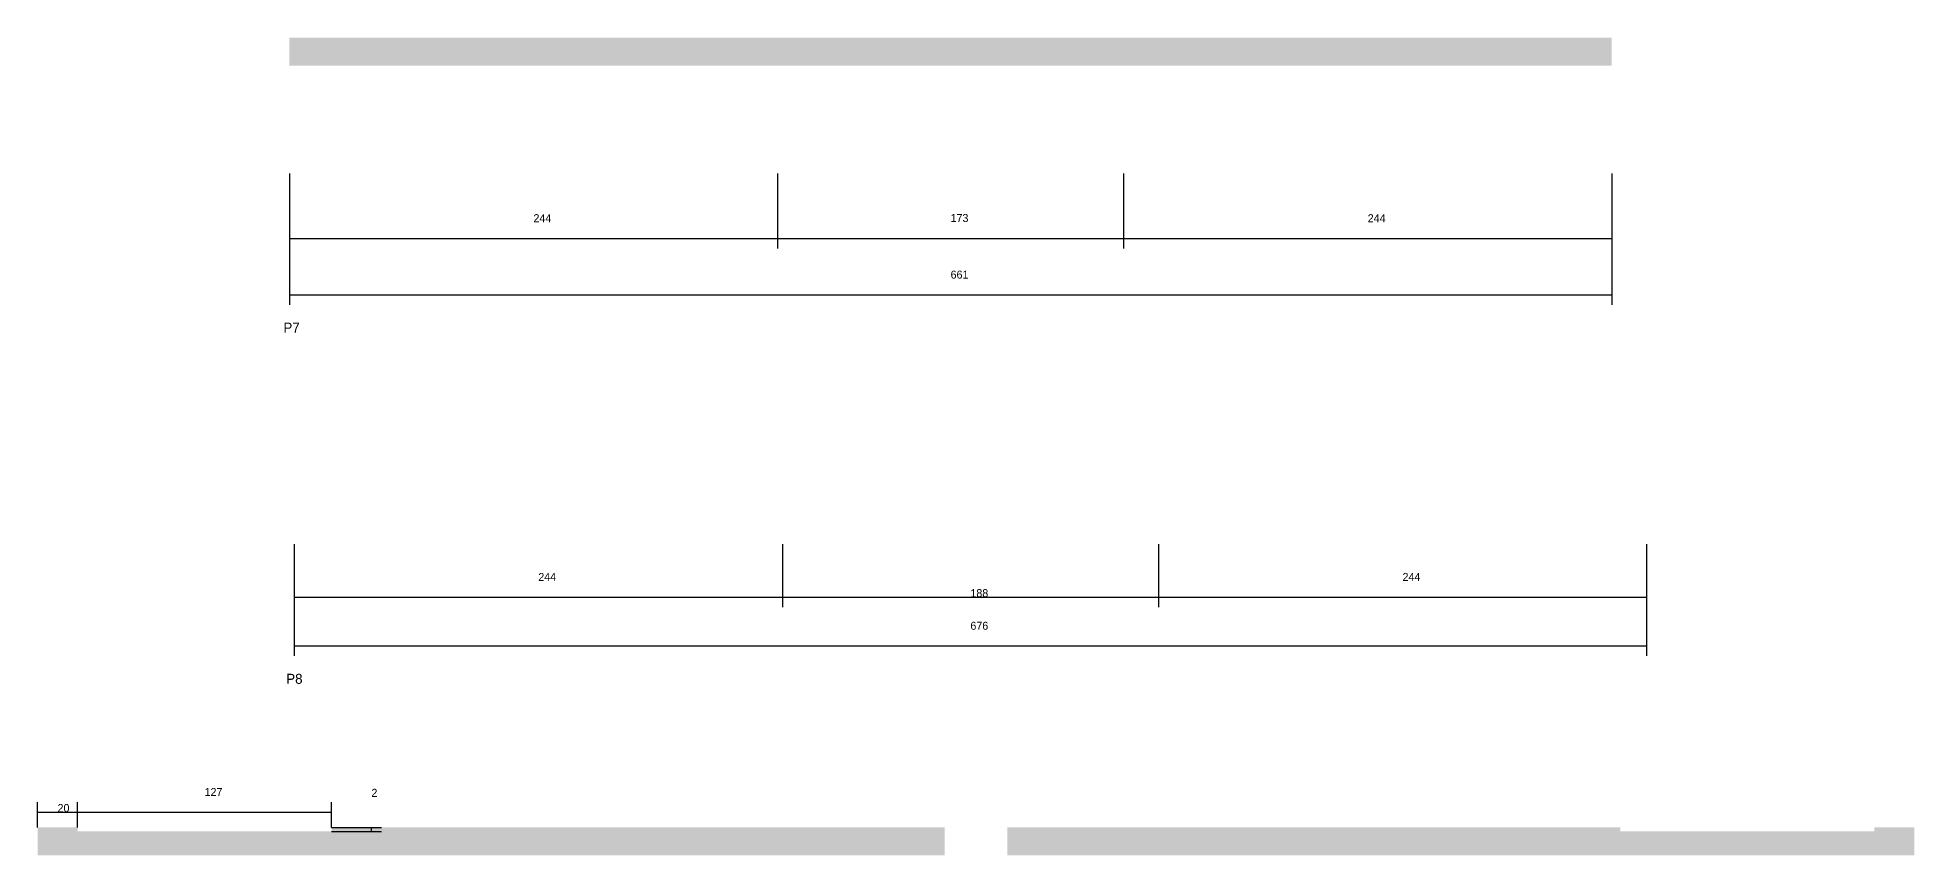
# Model space of a CAD drawing. Header units: metres. Extents: x 2678 to 4595, y -1459 to -860.
# Drawn here: x 3657 to 4595, y -1274 to -865 of the extents above; entities that cross this region are included whole.
import ezdxf

# ---------------------------------------------------------------- set-up
doc = ezdxf.new("R2010")
doc.units = ezdxf.units.M
doc.layers.add('COTA', color=2, linetype='Continuous')
doc.layers.add('NOMENCLATURA', color=7, linetype='Continuous')

msp = doc.modelspace()

# ---------------------------------------------------------------- hatches: boundary and pattern name
at = {"layer": 'COTA'}
h = msp.add_hatch(dxfattribs=at)
h.set_pattern_fill('AR-CONC', scale=0.03)
h.paths.add_polyline_path([(4443.6, -879.3), (4443.6, -865.3), (4443.6, -865.3), (3782.6, -865.3), (3782.6, -865.3), (3782.6, -879.3), (3782.6, -879.3), (4443.6, -879.3)])
h = msp.add_hatch(dxfattribs=at)
h.set_pattern_fill('AR-CONC', scale=0.03)
h.paths.add_polyline_path([(4110.2, -1274.1), (4110.2, -1260.1), (4110.2, -1260.1), (3803.7, -1260.1), (3803.7, -1260.1), (3803.7, -1262.1), (3803.7, -1262.1), (3676.7, -1262.1), (3676.7, -1262.1), (3676.7, -1260.1), (3676.7, -1260.1), (3656.7, -1260.1), (3656.7, -1260.1), (3656.7, -1274.1), (3656.7, -1274.1), (4110.2, -1274.1)])
h = msp.add_hatch(dxfattribs=at)
h.set_pattern_fill('AR-CONC', scale=0.03)
h.paths.add_polyline_path([(4141.4, -1260.1), (4141.4, -1274.1), (4141.4, -1274.1), (4594.9, -1274.1), (4594.9, -1274.1), (4594.9, -1260.1), (4594.9, -1260.1), (4574.9, -1260.1), (4574.9, -1260.1), (4574.9, -1262.1), (4574.9, -1262.1), (4447.9, -1262.1), (4447.9, -1262.1), (4447.9, -1260.1), (4447.9, -1260.1), (4141.4, -1260.1)])

# ---------------------------------------------------------------- linework, layer by layer
for p, q in [((3782.6, -933.3), (3782.6, -970.7)), ((3782.6, -933.3), (3782.6, -998.9)), ((4026.6, -933.3), (4026.6, -970.7)), ((4026.6, -933.3), (4026.6, -970.7)), ((4199.6, -933.3), (4199.6, -970.7)), ((4199.6, -933.3), (4199.6, -970.7)), ((4443.6, -933.3), (4443.6, -998.9)), ((4443.6, -933.3), (4443.6, -970.7)), ((3782.6, -965.7), (4026.6, -965.7)), ((4026.6, -965.7), (4199.6, -965.7)), ((4199.6, -965.7), (4443.6, -965.7)), ((3782.6, -993.9), (4443.6, -993.9)), ((3785, -1118.5), (3785, -1150)), ((3785, -1118.5), (3785, -1174.4)), ((4029, -1118.5), (4029, -1150)), ((4029, -1118.5), (4029, -1150)), ((4217, -1118.5), (4217, -1150)), ((4217, -1118.5), (4217, -1150)), ((4461, -1118.5), (4461, -1174.4)), ((4461, -1118.5), (4461, -1150)), ((3785, -1145), (4029, -1145)), ((4029, -1145), (4217, -1145)), ((4217, -1145), (4461, -1145)), ((3785, -1169.4), (4461, -1169.4)), ((3656.7, -1260.1), (3656.7, -1247.4)), ((3676.7, -1260.1), (3676.7, -1247.4)), ((3676.7, -1260.1), (3676.7, -1247.4)), ((3803.7, -1260.1), (3803.7, -1247.4)), ((3656.7, -1252.4), (3676.7, -1252.4)), ((3676.7, -1252.4), (3803.7, -1252.4)), ((3803.7, -1260.1), (3828.6, -1260.1)), ((3803.7, -1262.1), (3828.6, -1262.1)), ((3823.6, -1262.1), (3823.6, -1260.1))]:
    msp.add_line(p, q, dxfattribs=at)

# ---------------------------------------------------------------- texts
for s, p in [('244', (3904.6, -957.6)), ('173', (4113.1, -957.5)), ('244', (4321.6, -957.6)), ('661', (4113.1, -985.8)), ('244', (3907, -1136.9)), ('244', (4339, -1136.9)), ('188', (4123, -1145)), ('676', (4123, -1161.3)), ('127', (3740.2, -1244.4)), ('2', (3823.6, -1244.8)), ('20', (3666.7, -1252.4))]:
    msp.add_text(s, height=4, dxfattribs=at).set_placement(p)
at = {"layer": 'NOMENCLATURA'}
for s, p in [('P7', (3779.6, -1012.8)), ('P8', (3781, -1188.3))]:
    msp.add_text(s, height=5, dxfattribs=at).set_placement(p)

doc.saveas('drawing.dxf')
